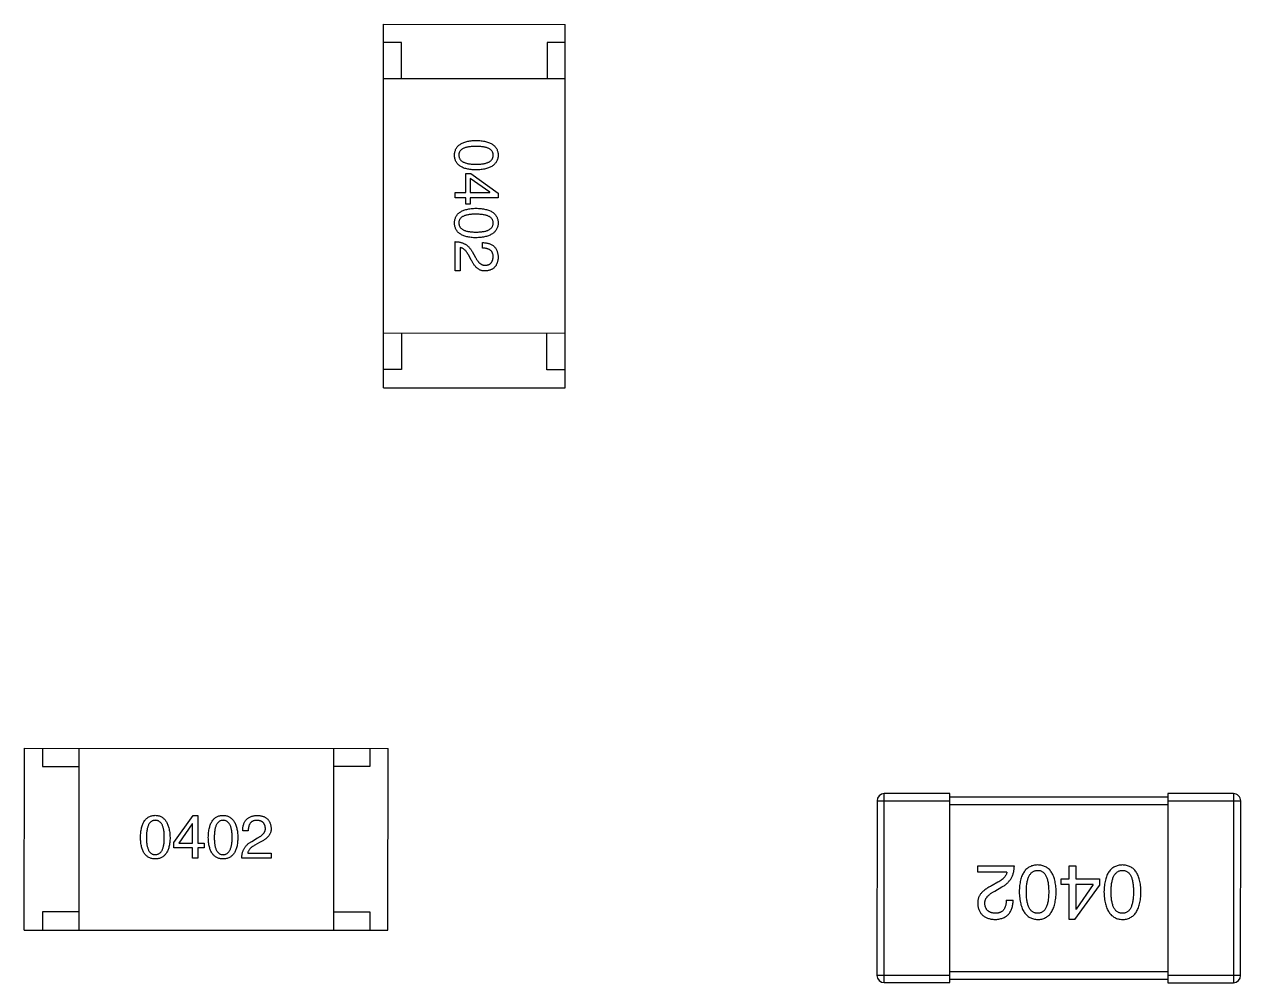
# Model space of a CAD drawing. Header units: millimetres. Extents: x 453.6 to 545.9, y 214.7 to 294.3.
# Drawn here: x 494.247 to 497.592, y 270.857 to 273.494 of the extents above; entities that cross this region are included whole.
import ezdxf

# ---------------------------------------------------------------- set-up
doc = ezdxf.new("R2010")
doc.units = ezdxf.units.MM
doc.header["$LTSCALE"] = 30.734
doc.layers.get('0').update_dxf_attribs({"linetype": 'CONTINUOUS'})

msp = doc.modelspace()

# ---------------------------------------------------------------- linework, layer by layer
at = {"linetype": 'Continuous'}
for p, q in [((495.2345, 272.4937), (495.2347, 273.4937)), ((495.2347, 273.4937), (495.7347, 273.4936)), ((495.7345, 272.4936), (495.7347, 273.4936)), ((495.2847, 273.4437), (495.2347, 273.4437)), ((495.2846, 273.3437), (495.2847, 273.4437)), ((495.6847, 273.4436), (495.6846, 273.3436)), ((495.7347, 273.4436), (495.6847, 273.4436)), ((495.7346, 273.3436), (495.2346, 273.3437)), ((495.4611, 273.0312), (495.4611, 273.083)), ((495.4611, 273.083), (495.4755, 273.083)), ((495.4755, 273.083), (495.5503, 273.0292)), ((495.4736, 273.0692), (495.4735, 273.0312)), ((495.5273, 273.0318), (495.4736, 273.0692)), ((495.4322, 273.0168), (495.4322, 273.0312)), ((495.4322, 273.0312), (495.4611, 273.0312)), ((495.4611, 273.0167), (495.4322, 273.0168)), ((495.4611, 272.999), (495.4611, 273.0167)), ((495.4735, 273.0312), (495.5273, 273.0312)), ((495.4735, 273.0167), (495.4735, 272.999)), ((495.5503, 273.0167), (495.4735, 273.0167)), ((495.5273, 273.0312), (495.5273, 273.0318)), ((495.5503, 273.0292), (495.5503, 273.0167)), ((495.4735, 272.999), (495.4611, 272.999)), ((495.4322, 272.8151), (495.4322, 272.8958)), ((495.446, 272.8794), (495.446, 272.8151)), ((495.5076, 272.8781), (495.5076, 272.8932)), ((495.4755, 272.8473), (495.4683, 272.8597)), ((495.4788, 272.8683), (495.4879, 272.8525)), ((495.446, 272.8151), (495.4322, 272.8151)), ((495.7345, 272.6436), (495.2345, 272.6437)), ((495.2845, 272.6437), (495.2845, 272.5437)), ((495.6845, 272.5436), (495.6845, 272.6436)), ((495.2845, 272.5437), (495.2345, 272.5437)), ((495.7345, 272.5436), (495.6845, 272.5436)), ((495.2345, 272.4937), (495.7345, 272.4936)), ((494.2472, 271.002), (494.2473, 271.502)), ((494.2473, 271.502), (495.2473, 271.5019)), ((494.2973, 271.502), (494.2973, 271.452)), ((494.3973, 271.502), (494.3972, 271.002)), ((495.0973, 271.5019), (495.0972, 271.0019)), ((495.1973, 271.5019), (495.1973, 271.4519)), ((495.2472, 271.0019), (495.2473, 271.5019)), ((494.2973, 271.452), (494.3973, 271.452)), ((495.1973, 271.4519), (495.0973, 271.4519)), ((496.612, 270.8574), (496.6121, 271.3774)), ((496.7921, 271.3774), (496.6121, 271.3774)), ((496.792, 270.8574), (496.7921, 271.3774)), ((497.3921, 271.3773), (497.392, 270.8573)), ((497.5721, 271.3773), (497.3921, 271.3773)), ((497.5721, 271.3773), (497.572, 270.8573)), ((496.5921, 271.3574), (496.592, 270.8774)), ((496.5921, 271.3574), (496.7921, 271.3574)), ((497.3921, 271.3673), (496.7921, 271.3674)), ((496.7921, 271.3474), (497.3921, 271.3473)), ((497.3921, 271.3573), (497.5921, 271.3573)), ((497.592, 270.8773), (497.5921, 271.3573)), ((494.6579, 271.2429), (494.7117, 271.3176)), ((494.7117, 271.3176), (494.7242, 271.3176)), ((494.7242, 271.3176), (494.7242, 271.2409)), ((494.7091, 271.2947), (494.6717, 271.2409)), ((494.7097, 271.2947), (494.7091, 271.2947)), ((494.7097, 271.2409), (494.7097, 271.2947)), ((494.8628, 271.275), (494.8477, 271.275)), ((494.6579, 271.2285), (494.6579, 271.2429)), ((494.6717, 271.2409), (494.7097, 271.2409)), ((494.7242, 271.2409), (494.7419, 271.2409)), ((494.7419, 271.2409), (494.7419, 271.2284)), ((494.8726, 271.2461), (494.8884, 271.2553)), ((494.8936, 271.2428), (494.8812, 271.2356)), ((494.7097, 271.2285), (494.6579, 271.2285)), ((494.7097, 271.1996), (494.7097, 271.2285)), ((494.7241, 271.2285), (494.7241, 271.1996)), ((494.7419, 271.2284), (494.7241, 271.2285)), ((494.8615, 271.2133), (494.9257, 271.2133)), ((494.9257, 271.2133), (494.9257, 271.1996)), ((494.7241, 271.1996), (494.7097, 271.1996)), ((494.9257, 271.1996), (494.8451, 271.1996)), ((496.8689, 271.1614), (496.8689, 271.1787)), ((496.8689, 271.1787), (496.9698, 271.1786)), ((497.1209, 271.1426), (497.1209, 271.1786)), ((497.1209, 271.1786), (497.139, 271.1786)), ((497.139, 271.1786), (497.139, 271.1425)), ((496.9493, 271.1614), (496.8689, 271.1614)), ((497.0988, 271.127), (497.0988, 271.1426)), ((497.0988, 271.1426), (497.1209, 271.1426)), ((497.139, 271.1425), (497.2037, 271.1425)), ((497.2037, 271.1425), (497.2037, 271.1245)), ((496.9247, 271.1336), (496.9091, 271.1246)), ((496.9157, 271.109), (496.9353, 271.1205)), ((497.1209, 271.127), (497.0988, 271.127)), ((497.1209, 271.0311), (497.1209, 271.127)), ((497.1365, 271.0311), (497.2037, 271.1245)), ((497.139, 271.127), (497.139, 271.0598)), ((497.1865, 271.127), (497.139, 271.127)), ((497.1865, 271.127), (497.1398, 271.0598)), ((496.9476, 271.0844), (496.9665, 271.0844)), ((494.2972, 271.052), (494.2972, 271.002)), ((494.3972, 271.052), (494.2972, 271.052)), ((495.0972, 271.0519), (495.1972, 271.0519)), ((495.1972, 271.0519), (495.1972, 271.0019)), ((497.139, 271.0598), (497.1398, 271.0598)), ((497.1365, 271.0311), (497.1209, 271.0311)), ((494.2472, 271.002), (495.2472, 271.0019)), ((496.792, 270.8774), (496.592, 270.8774)), ((497.392, 270.8873), (496.792, 270.8874)), ((497.592, 270.8773), (497.392, 270.8773)), ((496.612, 270.8574), (496.792, 270.8574)), ((496.792, 270.8674), (497.392, 270.8673)), ((497.392, 270.8573), (497.572, 270.8573))]:
    msp.add_line(p, q, dxfattribs=at)
for centre, start, end in [((496.6121, 271.3574), 89.9899, 179.9899), ((497.5721, 271.3573), 359.9899, 89.9899), ((496.612, 270.8774), 179.9899, 269.9899), ((497.572, 270.8773), 269.9899, 359.9899)]:
    msp.add_arc(centre, 0.02, start, end, dxfattribs=at)
for points, knots in [([(495.4303, 273.1336), (495.4304, 273.1352), (495.4305, 273.1383), (495.4313, 273.1428), (495.4325, 273.147), (495.4341, 273.1509), (495.4363, 273.1546), (495.4388, 273.1579), (495.4419, 273.1609), (495.4454, 273.1635), (495.4493, 273.166), (495.4537, 273.168), (495.4586, 273.1698), (495.4638, 273.1713), (495.4696, 273.1725), (495.4757, 273.1734), (495.4824, 273.174), (495.487, 273.1742), (495.4893, 273.1743)], [0, 0, 0, 0, 0.059135, 0.115606, 0.169241, 0.221578, 0.273261, 0.324749, 0.377329, 0.431642, 0.488541, 0.548597, 0.612232, 0.680174, 0.752504, 0.829777, 0.912307, 1, 1, 1, 1]), ([(495.4893, 273.1579), (495.4874, 273.1579), (495.4837, 273.1578), (495.4784, 273.1575), (495.4734, 273.1571), (495.4687, 273.1564), (495.4645, 273.1555), (495.4606, 273.1546), (495.4571, 273.1533), (495.4539, 273.1519), (495.4511, 273.1503), (495.4487, 273.1485), (495.4467, 273.1465), (495.445, 273.1443), (495.4437, 273.1419), (495.4427, 273.1393), (495.4422, 273.1365), (495.4421, 273.1346), (495.4421, 273.1336)], [0, 0, 0, 0, 0.096457, 0.187288, 0.27178, 0.350132, 0.423455, 0.491343, 0.554037, 0.612253, 0.666313, 0.717038, 0.764921, 0.811214, 0.856775, 0.902988, 0.950234, 1, 1, 1, 1]), ([(495.4893, 273.1743), (495.4917, 273.1742), (495.4965, 273.174), (495.5033, 273.1734), (495.5097, 273.1725), (495.5156, 273.1713), (495.5211, 273.1698), (495.5261, 273.168), (495.5306, 273.1659), (495.5347, 273.1635), (495.5383, 273.1609), (495.5414, 273.1578), (495.5441, 273.1545), (495.5463, 273.1509), (495.548, 273.147), (495.5493, 273.1428), (495.5501, 273.1383), (495.5502, 273.1352), (495.5503, 273.1336)], [0, 0, 0, 0, 0.088823, 0.172287, 0.250296, 0.323438, 0.392244, 0.456221, 0.516635, 0.573871, 0.628, 0.680335, 0.731489, 0.782557, 0.834044, 0.886738, 0.942089, 1, 1, 1, 1]), ([(495.5365, 273.1336), (495.5365, 273.1346), (495.5364, 273.1365), (495.5359, 273.1393), (495.5349, 273.1419), (495.5336, 273.1443), (495.5319, 273.1465), (495.5299, 273.1485), (495.5275, 273.1503), (495.5247, 273.1519), (495.5215, 273.1533), (495.518, 273.1546), (495.5141, 273.1555), (495.5099, 273.1564), (495.5052, 273.1571), (495.5003, 273.1575), (495.4949, 273.1578), (495.4912, 273.1579), (495.4893, 273.1579)], [0, 0, 0, 0, 0.049764, 0.097007, 0.143217, 0.188577, 0.235116, 0.282997, 0.333719, 0.387776, 0.445989, 0.508679, 0.576563, 0.649481, 0.728235, 0.812722, 0.903548, 1, 1, 1, 1]), ([(495.4893, 273.093), (495.4869, 273.093), (495.4824, 273.0932), (495.4757, 273.0938), (495.4695, 273.0947), (495.4638, 273.0959), (495.4585, 273.0974), (495.4537, 273.0992), (495.4493, 273.1013), (495.4454, 273.1037), (495.4419, 273.1064), (495.4388, 273.1094), (495.4363, 273.1127), (495.4341, 273.1163), (495.4325, 273.1202), (495.4312, 273.1244), (495.4305, 273.1289), (495.4304, 273.132), (495.4303, 273.1336)], [0, 0, 0, 0, 0.08769, 0.170218, 0.24749, 0.319818, 0.387758, 0.451391, 0.511445, 0.568185, 0.622681, 0.67526, 0.726746, 0.778428, 0.830764, 0.884397, 0.940866, 1, 1, 1, 1]), ([(495.4421, 273.1336), (495.4422, 273.1326), (495.4423, 273.1306), (495.4429, 273.1278), (495.4439, 273.1251), (495.4452, 273.1227), (495.4469, 273.1204), (495.449, 273.1184), (495.4515, 273.1165), (495.4543, 273.1148), (495.4574, 273.1134), (495.4609, 273.1121), (495.4648, 273.1111), (495.469, 273.1102), (495.4736, 273.1095), (495.4785, 273.109), (495.4838, 273.1087), (495.4874, 273.1087), (495.4893, 273.1087)], [0, 0, 0, 0, 0.050879, 0.099377, 0.146973, 0.193618, 0.240619, 0.289461, 0.34047, 0.395283, 0.453059, 0.515633, 0.582666, 0.655287, 0.732971, 0.815933, 0.905166, 1, 1, 1, 1]), ([(495.4893, 273.1087), (495.4912, 273.1087), (495.4949, 273.1087), (495.5003, 273.109), (495.5052, 273.1095), (495.5099, 273.1102), (495.5141, 273.1111), (495.518, 273.1121), (495.5215, 273.1134), (495.5247, 273.1148), (495.5274, 273.1165), (495.5299, 273.1183), (495.5319, 273.1204), (495.5336, 273.1226), (495.5349, 273.1251), (495.5359, 273.1278), (495.5364, 273.1306), (495.5365, 273.1326), (495.5365, 273.1336)], [0, 0, 0, 0, 0.095719, 0.185854, 0.269738, 0.347952, 0.420315, 0.487894, 0.550245, 0.608186, 0.662454, 0.713283, 0.761375, 0.808209, 0.854301, 0.901312, 0.949396, 1, 1, 1, 1]), ([(495.5503, 273.1336), (495.5502, 273.132), (495.55, 273.129), (495.5491, 273.1245), (495.5478, 273.1204), (495.5461, 273.1165), (495.5438, 273.1129), (495.5411, 273.1097), (495.538, 273.1067), (495.5344, 273.104), (495.5303, 273.1016), (495.5258, 273.0995), (495.5208, 273.0977), (495.5154, 273.0961), (495.5095, 273.0949), (495.5032, 273.0939), (495.4964, 273.0933), (495.4917, 273.0931), (495.4893, 273.093)], [0, 0, 0, 0, 0.057415, 0.112361, 0.16496, 0.216437, 0.267441, 0.318839, 0.371478, 0.426325, 0.483626, 0.544235, 0.608673, 0.677374, 0.750405, 0.828394, 0.911525, 1, 1, 1, 1]), ([(495.4303, 272.9471), (495.4303, 272.9487), (495.4305, 272.9518), (495.4312, 272.9563), (495.4324, 272.9605), (495.4341, 272.9644), (495.4362, 272.968), (495.4388, 272.9713), (495.4418, 272.9744), (495.4454, 272.977), (495.4493, 272.9794), (495.4537, 272.9815), (495.4585, 272.9833), (495.4638, 272.9848), (495.4695, 272.986), (495.4757, 272.9869), (495.4823, 272.9875), (495.4869, 272.9877), (495.4893, 272.9877)], [0, 0, 0, 0, 0.059135, 0.115606, 0.169241, 0.221578, 0.273261, 0.324749, 0.377329, 0.431642, 0.488541, 0.548597, 0.612232, 0.680174, 0.752504, 0.829777, 0.912307, 1, 1, 1, 1]), ([(495.4893, 272.9877), (495.4917, 272.9877), (495.4964, 272.9875), (495.5033, 272.9869), (495.5097, 272.986), (495.5156, 272.9848), (495.5211, 272.9833), (495.5261, 272.9815), (495.5306, 272.9794), (495.5347, 272.977), (495.5383, 272.9743), (495.5414, 272.9713), (495.5441, 272.968), (495.5463, 272.9644), (495.548, 272.9605), (495.5493, 272.9563), (495.55, 272.9518), (495.5502, 272.9487), (495.5503, 272.9471)], [0, 0, 0, 0, 0.088823, 0.172287, 0.250296, 0.323438, 0.392244, 0.456221, 0.516635, 0.573871, 0.628, 0.680335, 0.731489, 0.782557, 0.834044, 0.886738, 0.942089, 1, 1, 1, 1]), ([(495.4893, 272.9064), (495.4869, 272.9065), (495.4823, 272.9067), (495.4757, 272.9073), (495.4695, 272.9082), (495.4638, 272.9094), (495.4585, 272.9109), (495.4537, 272.9127), (495.4493, 272.9148), (495.4453, 272.9171), (495.4418, 272.9198), (495.4388, 272.9228), (495.4362, 272.9262), (495.4341, 272.9298), (495.4324, 272.9337), (495.4312, 272.9379), (495.4305, 272.9424), (495.4303, 272.9455), (495.4303, 272.9471)], [0, 0, 0, 0, 0.08769, 0.170218, 0.24749, 0.319818, 0.387758, 0.451391, 0.511445, 0.568185, 0.622681, 0.67526, 0.726746, 0.778428, 0.830764, 0.884397, 0.940866, 1, 1, 1, 1]), ([(495.4893, 272.9714), (495.4874, 272.9713), (495.4837, 272.9713), (495.4783, 272.971), (495.4733, 272.9706), (495.4687, 272.9699), (495.4645, 272.969), (495.4606, 272.968), (495.4571, 272.9668), (495.4539, 272.9654), (495.4511, 272.9638), (495.4487, 272.962), (495.4466, 272.96), (495.445, 272.9578), (495.4436, 272.9554), (495.4427, 272.9528), (495.4422, 272.95), (495.4421, 272.9481), (495.4421, 272.9471)], [0, 0, 0, 0, 0.096457, 0.187288, 0.27178, 0.350132, 0.423455, 0.491343, 0.554037, 0.612253, 0.666313, 0.717038, 0.764921, 0.811214, 0.856775, 0.902988, 0.950234, 1, 1, 1, 1]), ([(495.4421, 272.9471), (495.4421, 272.9461), (495.4422, 272.9441), (495.4429, 272.9413), (495.4439, 272.9386), (495.4452, 272.9362), (495.4469, 272.9339), (495.449, 272.9318), (495.4514, 272.93), (495.4542, 272.9283), (495.4574, 272.9268), (495.4609, 272.9256), (495.4647, 272.9245), (495.469, 272.9237), (495.4735, 272.923), (495.4785, 272.9225), (495.4837, 272.9222), (495.4874, 272.9222), (495.4893, 272.9222)], [0, 0, 0, 0, 0.050879, 0.099377, 0.146973, 0.193618, 0.240619, 0.289461, 0.34047, 0.395283, 0.453059, 0.515633, 0.582666, 0.655287, 0.732971, 0.815933, 0.905166, 1, 1, 1, 1]), ([(495.5365, 272.9471), (495.5364, 272.9481), (495.5364, 272.95), (495.5358, 272.9528), (495.5349, 272.9554), (495.5336, 272.9578), (495.5319, 272.9599), (495.5299, 272.962), (495.5274, 272.9638), (495.5246, 272.9654), (495.5215, 272.9668), (495.518, 272.968), (495.5141, 272.969), (495.5098, 272.9699), (495.5052, 272.9705), (495.5002, 272.971), (495.4949, 272.9713), (495.4912, 272.9713), (495.4893, 272.9714)], [0, 0, 0, 0, 0.049764, 0.097007, 0.143217, 0.188577, 0.235116, 0.282997, 0.333719, 0.387776, 0.445989, 0.508679, 0.576563, 0.649481, 0.728235, 0.812722, 0.903548, 1, 1, 1, 1]), ([(495.4893, 272.9222), (495.4912, 272.9222), (495.4949, 272.9222), (495.5002, 272.9225), (495.5052, 272.923), (495.5098, 272.9237), (495.5141, 272.9245), (495.518, 272.9256), (495.5215, 272.9268), (495.5246, 272.9283), (495.5274, 272.93), (495.5299, 272.9318), (495.5319, 272.9339), (495.5336, 272.9361), (495.5349, 272.9386), (495.5358, 272.9413), (495.5364, 272.9441), (495.5364, 272.9461), (495.5365, 272.9471)], [0, 0, 0, 0, 0.095719, 0.185854, 0.269738, 0.347952, 0.420315, 0.487894, 0.550245, 0.608186, 0.662454, 0.713283, 0.761375, 0.808209, 0.854301, 0.901312, 0.949396, 1, 1, 1, 1]), ([(495.5503, 272.9471), (495.5502, 272.9455), (495.55, 272.9424), (495.5491, 272.938), (495.5478, 272.9339), (495.546, 272.93), (495.5438, 272.9264), (495.5411, 272.9231), (495.5379, 272.9202), (495.5343, 272.9175), (495.5303, 272.9151), (495.5257, 272.9129), (495.5208, 272.9111), (495.5153, 272.9096), (495.5095, 272.9084), (495.5031, 272.9074), (495.4964, 272.9067), (495.4917, 272.9065), (495.4893, 272.9064)], [0, 0, 0, 0, 0.057415, 0.112361, 0.16496, 0.216437, 0.267441, 0.318839, 0.371478, 0.426325, 0.483626, 0.544235, 0.608673, 0.677374, 0.750405, 0.828394, 0.911525, 1, 1, 1, 1]), ([(495.4322, 272.8958), (495.4335, 272.8958), (495.4361, 272.8957), (495.4399, 272.8953), (495.4436, 272.8947), (495.4471, 272.8939), (495.4506, 272.8929), (495.4538, 272.8917), (495.4569, 272.8903), (495.4599, 272.8886), (495.4628, 272.8868), (495.4655, 272.8847), (495.4681, 272.8825), (495.4705, 272.8801), (495.4728, 272.8774), (495.4749, 272.8746), (495.4769, 272.8715), (495.4782, 272.8693), (495.4788, 272.8683)], [0, 0, 0, 0, 0.069512, 0.136307, 0.201431, 0.265186, 0.327322, 0.388242, 0.448098, 0.507757, 0.566952, 0.626243, 0.686026, 0.745963, 0.807549, 0.869906, 0.934172, 1, 1, 1, 1]), ([(495.4683, 272.8597), (495.4675, 272.8611), (495.4659, 272.8638), (495.4633, 272.8676), (495.4606, 272.8708), (495.4579, 272.8735), (495.4551, 272.8757), (495.4521, 272.8775), (495.4491, 272.8788), (495.447, 272.8792), (495.446, 272.8794)], [0, 0, 0, 0, 0.158292, 0.304606, 0.440272, 0.565336, 0.681745, 0.791834, 0.896966, 1, 1, 1, 1]), ([(495.5076, 272.8932), (495.5093, 272.8931), (495.5125, 272.893), (495.5172, 272.8925), (495.5217, 272.8916), (495.5257, 272.8905), (495.5295, 272.889), (495.533, 272.8872), (495.5361, 272.8851), (495.539, 272.8827), (495.5415, 272.88), (495.5437, 272.877), (495.5456, 272.8736), (495.5472, 272.87), (495.5484, 272.8661), (495.5494, 272.8618), (495.55, 272.8573), (495.5502, 272.8541), (495.5502, 272.8525)], [0, 0, 0, 0, 0.074935, 0.145873, 0.212498, 0.27598, 0.33603, 0.394042, 0.450372, 0.505546, 0.560812, 0.616481, 0.673265, 0.732328, 0.7938, 0.858943, 0.92718, 1, 1, 1, 1]), ([(495.5365, 272.8545), (495.5364, 272.8554), (495.5364, 272.8572), (495.5361, 272.8598), (495.5355, 272.8623), (495.5347, 272.8646), (495.5337, 272.8667), (495.5325, 272.8686), (495.531, 272.8703), (495.5293, 272.8719), (495.5273, 272.8733), (495.5252, 272.8745), (495.5228, 272.8755), (495.5202, 272.8764), (495.5174, 272.8771), (495.5143, 272.8776), (495.511, 272.878), (495.5088, 272.878), (495.5076, 272.8781)], [0, 0, 0, 0, 0.065945, 0.127767, 0.186553, 0.242898, 0.297728, 0.351599, 0.404854, 0.459191, 0.515338, 0.573322, 0.634405, 0.698538, 0.767039, 0.84022, 0.917406, 1, 1, 1, 1]), ([(495.5148, 272.8151), (495.5138, 272.8151), (495.5118, 272.8151), (495.5089, 272.8153), (495.506, 272.8158), (495.5032, 272.8166), (495.5005, 272.8177), (495.4979, 272.819), (495.4953, 272.8206), (495.4928, 272.8225), (495.4904, 272.8247), (495.488, 272.8271), (495.4857, 272.8298), (495.4835, 272.8328), (495.4814, 272.836), (495.4793, 272.8395), (495.4773, 272.8433), (495.4761, 272.8459), (495.4755, 272.8473)], [0, 0, 0, 0, 0.055083, 0.109453, 0.162685, 0.21614, 0.26961, 0.324284, 0.380202, 0.437433, 0.497084, 0.559152, 0.624288, 0.692446, 0.763862, 0.838743, 0.917269, 1, 1, 1, 1]), ([(495.4879, 272.8525), (495.4884, 272.8516), (495.4894, 272.8498), (495.4909, 272.8472), (495.4925, 272.8448), (495.494, 272.8426), (495.4957, 272.8406), (495.4973, 272.8387), (495.499, 272.8371), (495.5007, 272.8356), (495.5024, 272.8344), (495.5042, 272.8333), (495.506, 272.8324), (495.5078, 272.8317), (495.5097, 272.8312), (495.5116, 272.8309), (495.5135, 272.8308), (495.5148, 272.8308), (495.5155, 272.8309)], [0, 0, 0, 0, 0.084365, 0.165386, 0.24176, 0.314729, 0.38433, 0.449952, 0.513164, 0.5734, 0.630824, 0.68644, 0.740136, 0.792605, 0.844515, 0.896112, 0.947763, 1, 1, 1, 1]), ([(495.5502, 272.8525), (495.5501, 272.8511), (495.5499, 272.8483), (495.5493, 272.8442), (495.5484, 272.8405), (495.5474, 272.8369), (495.546, 272.8337), (495.5444, 272.8306), (495.5425, 272.8279), (495.5404, 272.8254), (495.5381, 272.8232), (495.5355, 272.8212), (495.5327, 272.8196), (495.5296, 272.8181), (495.5262, 272.817), (495.5226, 272.8161), (495.5188, 272.8155), (495.5162, 272.8152), (495.5148, 272.8151)], [0, 0, 0, 0, 0.074847, 0.14558, 0.212628, 0.276599, 0.337792, 0.396608, 0.453638, 0.509854, 0.565589, 0.621545, 0.678777, 0.737222, 0.798388, 0.862259, 0.929312, 1, 1, 1, 1]), ([(495.5155, 272.8309), (495.5163, 272.8309), (495.5179, 272.8311), (495.5202, 272.8315), (495.5224, 272.8321), (495.5244, 272.8328), (495.5263, 272.8337), (495.528, 272.8348), (495.5295, 272.836), (495.5309, 272.8374), (495.5321, 272.839), (495.5333, 272.8407), (495.5342, 272.8426), (495.535, 272.8447), (495.5355, 272.8469), (495.5361, 272.8493), (495.5363, 272.8518), (495.5364, 272.8536), (495.5365, 272.8545)], [0, 0, 0, 0, 0.069456, 0.136175, 0.198596, 0.258993, 0.316838, 0.37342, 0.428889, 0.48454, 0.540119, 0.597644, 0.65702, 0.718534, 0.783117, 0.851564, 0.923888, 1, 1, 1, 1]), ([(494.5666, 271.2567), (494.5667, 271.2591), (494.5669, 271.2638), (494.5675, 271.2707), (494.5684, 271.2771), (494.5696, 271.283), (494.5711, 271.2885), (494.5729, 271.2935), (494.5749, 271.298), (494.5774, 271.3021), (494.58, 271.3057), (494.583, 271.3088), (494.5864, 271.3115), (494.59, 271.3137), (494.5939, 271.3154), (494.5981, 271.3167), (494.6026, 271.3174), (494.6057, 271.3176), (494.6073, 271.3177)], [0, 0, 0, 0, 0.088823, 0.172287, 0.250296, 0.323438, 0.392244, 0.456221, 0.516635, 0.573871, 0.628, 0.680335, 0.731489, 0.782557, 0.834044, 0.886738, 0.942089, 1, 1, 1, 1]), ([(494.6073, 271.3177), (494.6089, 271.3176), (494.6119, 271.3174), (494.6164, 271.3165), (494.6205, 271.3152), (494.6244, 271.3134), (494.628, 271.3112), (494.6312, 271.3085), (494.6342, 271.3053), (494.6369, 271.3017), (494.6393, 271.2977), (494.6414, 271.2931), (494.6432, 271.2882), (494.6448, 271.2827), (494.646, 271.2769), (494.647, 271.2705), (494.6476, 271.2638), (494.6478, 271.2591), (494.6479, 271.2567)], [0, 0, 0, 0, 0.057415, 0.112361, 0.16496, 0.216437, 0.267441, 0.318839, 0.371478, 0.426325, 0.483626, 0.544235, 0.608673, 0.677374, 0.750405, 0.828394, 0.911525, 1, 1, 1, 1]), ([(494.7532, 271.2566), (494.7532, 271.2591), (494.7534, 271.2638), (494.754, 271.2707), (494.7549, 271.277), (494.7561, 271.283), (494.7576, 271.2884), (494.7594, 271.2934), (494.7615, 271.298), (494.7639, 271.302), (494.7666, 271.3057), (494.7696, 271.3088), (494.7729, 271.3115), (494.7765, 271.3137), (494.7804, 271.3154), (494.7846, 271.3166), (494.7891, 271.3174), (494.7922, 271.3175), (494.7938, 271.3176)], [0, 0, 0, 0, 0.088823, 0.172287, 0.250296, 0.323438, 0.392244, 0.456221, 0.516635, 0.573871, 0.628, 0.680335, 0.731489, 0.782557, 0.834044, 0.886738, 0.942089, 1, 1, 1, 1]), ([(494.7938, 271.3176), (494.7954, 271.3175), (494.7984, 271.3173), (494.8029, 271.3165), (494.807, 271.3152), (494.8109, 271.3134), (494.8145, 271.3112), (494.8178, 271.3085), (494.8207, 271.3053), (494.8234, 271.3017), (494.8258, 271.2976), (494.8279, 271.2931), (494.8298, 271.2881), (494.8313, 271.2827), (494.8325, 271.2768), (494.8335, 271.2705), (494.8342, 271.2637), (494.8344, 271.259), (494.8345, 271.2566)], [0, 0, 0, 0, 0.057415, 0.112361, 0.16496, 0.216437, 0.267441, 0.318839, 0.371478, 0.426325, 0.483626, 0.544235, 0.608673, 0.677374, 0.750405, 0.828394, 0.911525, 1, 1, 1, 1]), ([(494.8477, 271.275), (494.8478, 271.2767), (494.8479, 271.2799), (494.8484, 271.2846), (494.8493, 271.289), (494.8504, 271.2931), (494.8519, 271.2969), (494.8537, 271.3003), (494.8558, 271.3035), (494.8582, 271.3063), (494.8609, 271.3089), (494.8639, 271.3111), (494.8673, 271.313), (494.8709, 271.3145), (494.8748, 271.3158), (494.8791, 271.3167), (494.8836, 271.3174), (494.8868, 271.3175), (494.8884, 271.3176)], [0, 0, 0, 0, 0.074935, 0.145873, 0.212498, 0.27598, 0.33603, 0.394042, 0.450372, 0.505546, 0.560812, 0.616481, 0.673265, 0.732328, 0.7938, 0.858943, 0.92718, 1, 1, 1, 1]), ([(494.8884, 271.3176), (494.8898, 271.3175), (494.8926, 271.3173), (494.8967, 271.3167), (494.9004, 271.3158), (494.904, 271.3147), (494.9072, 271.3134), (494.9102, 271.3118), (494.913, 271.3099), (494.9155, 271.3078), (494.9177, 271.3055), (494.9197, 271.3029), (494.9213, 271.3), (494.9227, 271.2969), (494.9239, 271.2936), (494.9248, 271.29), (494.9254, 271.2862), (494.9257, 271.2835), (494.9258, 271.2822)], [0, 0, 0, 0, 0.074847, 0.14558, 0.212628, 0.276599, 0.337792, 0.396608, 0.453638, 0.509854, 0.565589, 0.621545, 0.678777, 0.737222, 0.798388, 0.862259, 0.929312, 1, 1, 1, 1]), ([(494.6073, 271.3039), (494.6063, 271.3038), (494.6044, 271.3038), (494.6016, 271.3032), (494.599, 271.3023), (494.5966, 271.301), (494.5944, 271.2993), (494.5924, 271.2973), (494.5906, 271.2948), (494.589, 271.292), (494.5876, 271.2889), (494.5863, 271.2854), (494.5854, 271.2815), (494.5845, 271.2772), (494.5838, 271.2726), (494.5834, 271.2676), (494.5831, 271.2623), (494.583, 271.2586), (494.583, 271.2567)], [0, 0, 0, 0, 0.049764, 0.097007, 0.143217, 0.188577, 0.235116, 0.282997, 0.333719, 0.387776, 0.445989, 0.508679, 0.576563, 0.649481, 0.728235, 0.812722, 0.903548, 1, 1, 1, 1]), ([(494.6322, 271.2567), (494.6322, 271.2586), (494.6322, 271.2623), (494.6319, 271.2676), (494.6314, 271.2726), (494.6307, 271.2772), (494.6298, 271.2815), (494.6288, 271.2854), (494.6275, 271.2889), (494.6261, 271.292), (494.6244, 271.2948), (494.6226, 271.2973), (494.6205, 271.2993), (494.6183, 271.301), (494.6158, 271.3023), (494.6131, 271.3032), (494.6103, 271.3038), (494.6083, 271.3038), (494.6073, 271.3039)], [0, 0, 0, 0, 0.095719, 0.185854, 0.269738, 0.347952, 0.420315, 0.487894, 0.550245, 0.608186, 0.662454, 0.713283, 0.761375, 0.808209, 0.854301, 0.901312, 0.949396, 1, 1, 1, 1]), ([(494.7938, 271.3039), (494.7928, 271.3038), (494.7909, 271.3037), (494.7881, 271.3032), (494.7855, 271.3023), (494.7831, 271.301), (494.781, 271.2993), (494.7789, 271.2972), (494.7771, 271.2948), (494.7755, 271.292), (494.7741, 271.2889), (494.7729, 271.2853), (494.7719, 271.2814), (494.771, 271.2772), (494.7703, 271.2726), (494.7699, 271.2676), (494.7696, 271.2622), (494.7696, 271.2585), (494.7695, 271.2566)], [0, 0, 0, 0, 0.049764, 0.097007, 0.143217, 0.188577, 0.235116, 0.282997, 0.333719, 0.387776, 0.445989, 0.508679, 0.576563, 0.649481, 0.728235, 0.812722, 0.903548, 1, 1, 1, 1]), ([(494.8187, 271.2566), (494.8187, 271.2585), (494.8187, 271.2622), (494.8184, 271.2676), (494.8179, 271.2726), (494.8172, 271.2772), (494.8164, 271.2814), (494.8153, 271.2853), (494.8141, 271.2888), (494.8126, 271.292), (494.8109, 271.2948), (494.8091, 271.2972), (494.807, 271.2993), (494.8048, 271.301), (494.8023, 271.3023), (494.7996, 271.3032), (494.7968, 271.3037), (494.7948, 271.3038), (494.7938, 271.3039)], [0, 0, 0, 0, 0.095719, 0.185854, 0.269738, 0.347952, 0.420315, 0.487894, 0.550245, 0.608186, 0.662454, 0.713283, 0.761375, 0.808209, 0.854301, 0.901312, 0.949396, 1, 1, 1, 1]), ([(494.8864, 271.3038), (494.8855, 271.3038), (494.8837, 271.3038), (494.8811, 271.3034), (494.8786, 271.3029), (494.8763, 271.3021), (494.8742, 271.3011), (494.8723, 271.2998), (494.8706, 271.2984), (494.869, 271.2966), (494.8676, 271.2947), (494.8664, 271.2926), (494.8654, 271.2902), (494.8645, 271.2876), (494.8638, 271.2847), (494.8633, 271.2817), (494.8629, 271.2784), (494.8629, 271.2762), (494.8628, 271.275)], [0, 0, 0, 0, 0.065945, 0.127767, 0.186553, 0.242898, 0.297728, 0.351599, 0.404854, 0.459191, 0.515338, 0.573322, 0.634405, 0.698538, 0.767039, 0.84022, 0.917406, 1, 1, 1, 1]), ([(494.91, 271.2828), (494.91, 271.2837), (494.9098, 271.2853), (494.9094, 271.2876), (494.9088, 271.2898), (494.9081, 271.2918), (494.9072, 271.2936), (494.9061, 271.2953), (494.9049, 271.2969), (494.9035, 271.2983), (494.9019, 271.2995), (494.9002, 271.3006), (494.8983, 271.3015), (494.8962, 271.3023), (494.894, 271.3029), (494.8916, 271.3034), (494.8891, 271.3037), (494.8873, 271.3038), (494.8864, 271.3038)], [0, 0, 0, 0, 0.069456, 0.136175, 0.198596, 0.258993, 0.316838, 0.37342, 0.428889, 0.48454, 0.540119, 0.597644, 0.65702, 0.718534, 0.783117, 0.851564, 0.923888, 1, 1, 1, 1]), ([(494.8884, 271.2553), (494.8893, 271.2558), (494.8911, 271.2567), (494.8937, 271.2583), (494.8961, 271.2598), (494.8983, 271.2614), (494.9003, 271.263), (494.9022, 271.2647), (494.9038, 271.2663), (494.9053, 271.2681), (494.9065, 271.2698), (494.9076, 271.2716), (494.9085, 271.2734), (494.9092, 271.2752), (494.9097, 271.2771), (494.91, 271.279), (494.9101, 271.2809), (494.9101, 271.2822), (494.91, 271.2828)], [0, 0, 0, 0, 0.084365, 0.165386, 0.24176, 0.314729, 0.38433, 0.449952, 0.513164, 0.5734, 0.630824, 0.68644, 0.740136, 0.792605, 0.844515, 0.896112, 0.947763, 1, 1, 1, 1]), ([(494.9258, 271.2822), (494.9258, 271.2812), (494.9258, 271.2792), (494.9256, 271.2763), (494.9251, 271.2734), (494.9243, 271.2706), (494.9232, 271.2679), (494.9219, 271.2652), (494.9203, 271.2627), (494.9184, 271.2602), (494.9162, 271.2577), (494.9138, 271.2554), (494.9111, 271.2531), (494.9081, 271.2509), (494.9049, 271.2488), (494.9014, 271.2467), (494.8976, 271.2447), (494.895, 271.2435), (494.8936, 271.2428)], [0, 0, 0, 0, 0.055083, 0.109453, 0.162685, 0.21614, 0.26961, 0.324284, 0.380202, 0.437433, 0.497084, 0.559152, 0.624288, 0.692446, 0.763862, 0.838743, 0.917269, 1, 1, 1, 1]), ([(494.6073, 271.1977), (494.6057, 271.1977), (494.6026, 271.1979), (494.5981, 271.1986), (494.5939, 271.1999), (494.59, 271.2015), (494.5863, 271.2036), (494.583, 271.2062), (494.58, 271.2092), (494.5774, 271.2128), (494.5749, 271.2167), (494.5729, 271.2211), (494.5711, 271.2259), (494.5696, 271.2312), (494.5684, 271.2369), (494.5675, 271.2431), (494.5669, 271.2497), (494.5667, 271.2543), (494.5666, 271.2567)], [0, 0, 0, 0, 0.059135, 0.115606, 0.169241, 0.221578, 0.273261, 0.324749, 0.377329, 0.431642, 0.488541, 0.548597, 0.612232, 0.680174, 0.752504, 0.829777, 0.912307, 1, 1, 1, 1]), ([(494.583, 271.2567), (494.583, 271.2548), (494.5831, 271.2511), (494.5834, 271.2457), (494.5838, 271.2407), (494.5845, 271.2361), (494.5853, 271.2319), (494.5863, 271.228), (494.5876, 271.2245), (494.589, 271.2213), (494.5906, 271.2185), (494.5924, 271.2161), (494.5944, 271.214), (494.5966, 271.2124), (494.599, 271.211), (494.6016, 271.2101), (494.6044, 271.2096), (494.6063, 271.2095), (494.6073, 271.2095)], [0, 0, 0, 0, 0.096457, 0.187288, 0.27178, 0.350132, 0.423455, 0.491343, 0.554037, 0.612253, 0.666313, 0.717038, 0.764921, 0.811214, 0.856775, 0.902988, 0.950234, 1, 1, 1, 1]), ([(494.6073, 271.2095), (494.6083, 271.2095), (494.6103, 271.2096), (494.6131, 271.2103), (494.6158, 271.2113), (494.6182, 271.2126), (494.6205, 271.2143), (494.6225, 271.2164), (494.6244, 271.2188), (494.6261, 271.2216), (494.6275, 271.2248), (494.6288, 271.2283), (494.6298, 271.2321), (494.6307, 271.2364), (494.6314, 271.2409), (494.6319, 271.2459), (494.6322, 271.2511), (494.6322, 271.2548), (494.6322, 271.2567)], [0, 0, 0, 0, 0.050879, 0.099377, 0.146973, 0.193618, 0.240619, 0.289461, 0.34047, 0.395283, 0.453059, 0.515633, 0.582666, 0.655287, 0.732971, 0.815933, 0.905166, 1, 1, 1, 1]), ([(494.6479, 271.2567), (494.6479, 271.2543), (494.6477, 271.2497), (494.6471, 271.2431), (494.6462, 271.2369), (494.645, 271.2312), (494.6435, 271.2259), (494.6417, 271.2211), (494.6396, 271.2167), (494.6372, 271.2127), (494.6345, 271.2092), (494.6315, 271.2062), (494.6282, 271.2036), (494.6246, 271.2015), (494.6207, 271.1998), (494.6165, 271.1986), (494.612, 271.1979), (494.6089, 271.1977), (494.6073, 271.1977)], [0, 0, 0, 0, 0.08769, 0.170218, 0.24749, 0.319818, 0.387758, 0.451391, 0.511445, 0.568185, 0.622681, 0.67526, 0.726746, 0.778428, 0.830764, 0.884397, 0.940866, 1, 1, 1, 1]), ([(494.7938, 271.1976), (494.7922, 271.1977), (494.7891, 271.1978), (494.7846, 271.1986), (494.7804, 271.1998), (494.7765, 271.2015), (494.7729, 271.2036), (494.7696, 271.2062), (494.7665, 271.2092), (494.7639, 271.2127), (494.7615, 271.2167), (494.7594, 271.2211), (494.7576, 271.2259), (494.7561, 271.2312), (494.7549, 271.2369), (494.754, 271.2431), (494.7534, 271.2497), (494.7532, 271.2543), (494.7532, 271.2566)], [0, 0, 0, 0, 0.059135, 0.115606, 0.169241, 0.221578, 0.273261, 0.324749, 0.377329, 0.431642, 0.488541, 0.548597, 0.612232, 0.680174, 0.752504, 0.829777, 0.912307, 1, 1, 1, 1]), ([(494.7695, 271.2566), (494.7696, 271.2547), (494.7696, 271.251), (494.7699, 271.2457), (494.7703, 271.2407), (494.771, 271.2361), (494.7719, 271.2318), (494.7729, 271.2279), (494.7741, 271.2244), (494.7755, 271.2213), (494.7771, 271.2185), (494.7789, 271.2161), (494.7809, 271.214), (494.7831, 271.2123), (494.7855, 271.211), (494.7881, 271.2101), (494.7909, 271.2095), (494.7928, 271.2095), (494.7938, 271.2094)], [0, 0, 0, 0, 0.096457, 0.187288, 0.27178, 0.350132, 0.423455, 0.491343, 0.554037, 0.612253, 0.666313, 0.717038, 0.764921, 0.811214, 0.856775, 0.902988, 0.950234, 1, 1, 1, 1]), ([(494.7938, 271.2094), (494.7948, 271.2095), (494.7968, 271.2096), (494.7996, 271.2102), (494.8023, 271.2112), (494.8047, 271.2126), (494.807, 271.2143), (494.8091, 271.2164), (494.8109, 271.2188), (494.8126, 271.2216), (494.814, 271.2247), (494.8153, 271.2282), (494.8164, 271.2321), (494.8172, 271.2363), (494.8179, 271.2409), (494.8184, 271.2458), (494.8187, 271.2511), (494.8187, 271.2548), (494.8187, 271.2566)], [0, 0, 0, 0, 0.050879, 0.099377, 0.146973, 0.193618, 0.240619, 0.289461, 0.34047, 0.395283, 0.453059, 0.515633, 0.582666, 0.655287, 0.732971, 0.815933, 0.905166, 1, 1, 1, 1]), ([(494.8345, 271.2566), (494.8344, 271.2543), (494.8342, 271.2497), (494.8336, 271.2431), (494.8327, 271.2369), (494.8315, 271.2312), (494.83, 271.2259), (494.8282, 271.221), (494.8261, 271.2166), (494.8238, 271.2127), (494.8211, 271.2092), (494.818, 271.2062), (494.8147, 271.2036), (494.8111, 271.2015), (494.8072, 271.1998), (494.803, 271.1986), (494.7985, 271.1978), (494.7954, 271.1977), (494.7938, 271.1976)], [0, 0, 0, 0, 0.08769, 0.170218, 0.24749, 0.319818, 0.387758, 0.451391, 0.511445, 0.568185, 0.622681, 0.67526, 0.726746, 0.778428, 0.830764, 0.884397, 0.940866, 1, 1, 1, 1]), ([(494.8451, 271.1996), (494.8451, 271.2009), (494.8452, 271.2035), (494.8456, 271.2073), (494.8462, 271.211), (494.847, 271.2145), (494.848, 271.2179), (494.8492, 271.2212), (494.8506, 271.2243), (494.8523, 271.2273), (494.8541, 271.2302), (494.8562, 271.2329), (494.8584, 271.2354), (494.8608, 271.2378), (494.8635, 271.2402), (494.8663, 271.2423), (494.8694, 271.2443), (494.8715, 271.2455), (494.8726, 271.2461)], [0, 0, 0, 0, 0.069512, 0.136307, 0.201431, 0.265186, 0.327322, 0.388242, 0.448098, 0.507757, 0.566952, 0.626243, 0.686026, 0.745963, 0.807549, 0.869906, 0.934172, 1, 1, 1, 1]), ([(494.8812, 271.2356), (494.8798, 271.2348), (494.8771, 271.2333), (494.8733, 271.2307), (494.8701, 271.228), (494.8674, 271.2253), (494.8652, 271.2224), (494.8634, 271.2195), (494.8621, 271.2165), (494.8617, 271.2144), (494.8615, 271.2133)], [0, 0, 0, 0, 0.158292, 0.304606, 0.440272, 0.565336, 0.681745, 0.791834, 0.896966, 1, 1, 1, 1]), ([(496.9353, 271.1205), (496.9367, 271.1212), (496.9394, 271.1227), (496.9432, 271.1253), (496.9468, 271.1279), (496.9501, 271.1308), (496.9532, 271.1338), (496.9559, 271.1371), (496.9585, 271.1404), (496.9608, 271.144), (496.9628, 271.1477), (496.9646, 271.1516), (496.9661, 271.1557), (496.9674, 271.16), (496.9684, 271.1644), (496.9691, 271.169), (496.9696, 271.1738), (496.9697, 271.177), (496.9698, 271.1786)], [0, 0, 0, 0, 0.065828, 0.130094, 0.192451, 0.254037, 0.313974, 0.373757, 0.433048, 0.492243, 0.551902, 0.611758, 0.672678, 0.734814, 0.798569, 0.863693, 0.930488, 1, 1, 1, 1]), ([(497.0339, 271.1811), (497.0319, 271.181), (497.028, 271.1808), (497.0224, 271.1799), (497.0171, 271.1784), (497.0122, 271.1763), (497.0077, 271.1736), (497.0036, 271.1704), (496.9998, 271.1666), (496.9964, 271.1622), (496.9935, 271.1573), (496.9909, 271.1518), (496.9886, 271.1458), (496.9867, 271.1392), (496.9852, 271.132), (496.9841, 271.1243), (496.9834, 271.116), (496.9832, 271.1103), (496.983, 271.1073)], [0, 0, 0, 0, 0.059134, 0.115603, 0.169236, 0.221572, 0.273254, 0.32474, 0.377319, 0.431815, 0.488555, 0.548609, 0.612242, 0.680182, 0.75251, 0.829782, 0.91231, 1, 1, 1, 1]), ([(497.0847, 271.1073), (497.0846, 271.1103), (497.0844, 271.116), (497.0836, 271.1243), (497.0825, 271.132), (497.081, 271.1392), (497.0791, 271.1458), (497.0769, 271.1518), (497.0743, 271.1573), (497.0713, 271.1622), (497.0679, 271.1666), (497.0642, 271.1704), (497.06, 271.1736), (497.0555, 271.1763), (497.0506, 271.1783), (497.0454, 271.1799), (497.0398, 271.1808), (497.0359, 271.181), (497.0339, 271.1811)], [0, 0, 0, 0, 0.087693, 0.170223, 0.247496, 0.319826, 0.387768, 0.451403, 0.511459, 0.568358, 0.622671, 0.675251, 0.726739, 0.778422, 0.830759, 0.884394, 0.940865, 1, 1, 1, 1]), ([(497.267, 271.1811), (497.265, 271.181), (497.2612, 271.1808), (497.2555, 271.1798), (497.2503, 271.1783), (497.2454, 271.1763), (497.2409, 271.1736), (497.2367, 271.1704), (497.233, 271.1666), (497.2296, 271.1622), (497.2266, 271.1573), (497.224, 271.1518), (497.2218, 271.1457), (497.2199, 271.1391), (497.2184, 271.132), (497.2173, 271.1242), (497.2165, 271.116), (497.2163, 271.1102), (497.2162, 271.1073)], [0, 0, 0, 0, 0.059134, 0.115603, 0.169236, 0.221572, 0.273254, 0.32474, 0.377319, 0.431815, 0.488555, 0.548609, 0.612242, 0.680182, 0.75251, 0.829782, 0.91231, 1, 1, 1, 1]), ([(497.3178, 271.1073), (497.3177, 271.1102), (497.3175, 271.1159), (497.3168, 271.1242), (497.3157, 271.132), (497.3142, 271.1391), (497.3123, 271.1457), (497.3101, 271.1518), (497.3075, 271.1573), (497.3044, 271.1622), (497.3011, 271.1666), (497.2973, 271.1704), (497.2932, 271.1736), (497.2887, 271.1762), (497.2838, 271.1783), (497.2785, 271.1798), (497.2729, 271.1808), (497.269, 271.181), (497.267, 271.1811)], [0, 0, 0, 0, 0.087693, 0.170223, 0.247496, 0.319826, 0.387768, 0.451403, 0.511459, 0.568358, 0.622671, 0.675251, 0.726739, 0.778422, 0.830759, 0.884394, 0.940865, 1, 1, 1, 1]), ([(496.9493, 271.1614), (496.949, 271.1601), (496.9485, 271.1575), (496.9469, 271.1537), (496.9447, 271.1501), (496.9419, 271.1465), (496.9385, 271.1431), (496.9344, 271.1398), (496.9298, 271.1365), (496.9264, 271.1346), (496.9247, 271.1336)], [0, 0, 0, 0, 0.103034, 0.208166, 0.318255, 0.434664, 0.559728, 0.695394, 0.841708, 1, 1, 1, 1]), ([(497.0027, 271.1073), (497.0027, 271.1097), (497.0028, 271.1142), (497.0032, 271.1208), (497.0038, 271.127), (497.0046, 271.1327), (497.0057, 271.138), (497.007, 271.1428), (497.0086, 271.1472), (497.0104, 271.1511), (497.0125, 271.1546), (497.0148, 271.1577), (497.0174, 271.1603), (497.0202, 271.1624), (497.0233, 271.1641), (497.0266, 271.1653), (497.0302, 271.1661), (497.0326, 271.1663), (497.0339, 271.1663)], [0, 0, 0, 0, 0.094834, 0.184067, 0.267029, 0.344713, 0.417334, 0.484367, 0.546941, 0.604717, 0.65953, 0.710539, 0.759381, 0.806382, 0.853027, 0.900623, 0.949121, 1, 1, 1, 1]), ([(497.0339, 271.1663), (497.0351, 271.1663), (497.0375, 271.1662), (497.041, 271.1655), (497.0442, 271.1644), (497.0472, 271.1627), (497.05, 271.1606), (497.0525, 271.158), (497.0547, 271.155), (497.0567, 271.1515), (497.0585, 271.1476), (497.0601, 271.1432), (497.0613, 271.1383), (497.0624, 271.133), (497.0632, 271.1272), (497.0638, 271.121), (497.0641, 271.1143), (497.0642, 271.1097), (497.0642, 271.1073)], [0, 0, 0, 0, 0.049766, 0.097012, 0.143225, 0.188786, 0.235079, 0.282962, 0.333687, 0.387747, 0.445963, 0.508657, 0.576545, 0.649868, 0.72822, 0.812712, 0.903543, 1, 1, 1, 1]), ([(497.2359, 271.1073), (497.2359, 271.1096), (497.2359, 271.1142), (497.2363, 271.1208), (497.2369, 271.127), (497.2377, 271.1327), (497.2388, 271.1379), (497.2402, 271.1428), (497.2417, 271.1472), (497.2436, 271.1511), (497.2456, 271.1546), (497.248, 271.1576), (497.2505, 271.1602), (497.2533, 271.1624), (497.2564, 271.164), (497.2597, 271.1653), (497.2633, 271.1661), (497.2658, 271.1662), (497.267, 271.1663)], [0, 0, 0, 0, 0.094834, 0.184067, 0.267029, 0.344713, 0.417334, 0.484367, 0.546941, 0.604717, 0.65953, 0.710539, 0.759381, 0.806382, 0.853027, 0.900623, 0.949121, 1, 1, 1, 1]), ([(497.267, 271.1663), (497.2683, 271.1662), (497.2707, 271.1662), (497.2741, 271.1655), (497.2774, 271.1643), (497.2804, 271.1626), (497.2831, 271.1606), (497.2856, 271.158), (497.2879, 271.155), (497.2899, 271.1515), (497.2917, 271.1475), (497.2932, 271.1432), (497.2944, 271.1383), (497.2956, 271.133), (497.2964, 271.1272), (497.2969, 271.121), (497.2973, 271.1143), (497.2973, 271.1097), (497.2973, 271.1073)], [0, 0, 0, 0, 0.049766, 0.097012, 0.143225, 0.188786, 0.235079, 0.282962, 0.333687, 0.387747, 0.445963, 0.508657, 0.576545, 0.649868, 0.72822, 0.812712, 0.903543, 1, 1, 1, 1]), ([(496.9091, 271.1246), (496.9074, 271.1238), (496.9041, 271.1222), (496.8994, 271.1197), (496.895, 271.1172), (496.8909, 271.1145), (496.8872, 271.1117), (496.8839, 271.1089), (496.8808, 271.1059), (496.8782, 271.1029), (496.8758, 271.0998), (496.8738, 271.0966), (496.8721, 271.0933), (496.8707, 271.0899), (496.8698, 271.0864), (496.8691, 271.0828), (496.8688, 271.0791), (496.8689, 271.0766), (496.8689, 271.0754)], [0, 0, 0, 0, 0.082731, 0.161257, 0.236138, 0.307554, 0.375712, 0.440848, 0.502916, 0.562567, 0.619798, 0.675716, 0.73039, 0.78386, 0.837315, 0.890547, 0.944917, 1, 1, 1, 1]), ([(496.8886, 271.0746), (496.8886, 271.0754), (496.8885, 271.077), (496.8886, 271.0794), (496.889, 271.0818), (496.8896, 271.0841), (496.8905, 271.0864), (496.8916, 271.0887), (496.893, 271.0909), (496.8946, 271.093), (496.8963, 271.0952), (496.8984, 271.0973), (496.9007, 271.0993), (496.9032, 271.1014), (496.906, 271.1033), (496.909, 271.1053), (496.9122, 271.1072), (496.9145, 271.1084), (496.9157, 271.109)], [0, 0, 0, 0, 0.052237, 0.103888, 0.155485, 0.207395, 0.259864, 0.31356, 0.369176, 0.4266, 0.486836, 0.550048, 0.61567, 0.685271, 0.75824, 0.834614, 0.915635, 1, 1, 1, 1]), ([(496.983, 271.1073), (496.9832, 271.1043), (496.9834, 271.0985), (496.9843, 271.09), (496.9855, 271.0821), (496.987, 271.0747), (496.9889, 271.0679), (496.9912, 271.0617), (496.9938, 271.0561), (496.9968, 271.051), (497.0002, 271.0465), (497.0039, 271.0425), (497.008, 271.0391), (497.0125, 271.0364), (497.0173, 271.0342), (497.0225, 271.0325), (497.0281, 271.0314), (497.0319, 271.0312), (497.0339, 271.0311)], [0, 0, 0, 0, 0.088475, 0.171606, 0.249595, 0.322626, 0.391327, 0.455765, 0.516374, 0.573675, 0.628522, 0.681161, 0.732559, 0.783563, 0.83504, 0.887639, 0.942585, 1, 1, 1, 1]), ([(497.0339, 271.0483), (497.0326, 271.0484), (497.0301, 271.0485), (497.0266, 271.0491), (497.0233, 271.0503), (497.0202, 271.0519), (497.0174, 271.054), (497.0148, 271.0566), (497.0125, 271.0596), (497.0104, 271.0631), (497.0086, 271.0671), (497.007, 271.0715), (497.0057, 271.0763), (497.0046, 271.0816), (497.0037, 271.0874), (497.0031, 271.0936), (497.0028, 271.1003), (497.0027, 271.1049), (497.0027, 271.1073)], [0, 0, 0, 0, 0.050604, 0.098688, 0.145699, 0.191791, 0.238625, 0.286717, 0.337546, 0.391814, 0.449755, 0.512106, 0.579685, 0.652048, 0.730262, 0.814146, 0.904281, 1, 1, 1, 1]), ([(497.0642, 271.1073), (497.0642, 271.1049), (497.0641, 271.1003), (497.0638, 271.0936), (497.0632, 271.0874), (497.0624, 271.0816), (497.0613, 271.0763), (497.0601, 271.0714), (497.0585, 271.0671), (497.0567, 271.0631), (497.0547, 271.0596), (497.0525, 271.0566), (497.0499, 271.054), (497.0472, 271.0519), (497.0442, 271.0503), (497.041, 271.0491), (497.0375, 271.0485), (497.0351, 271.0484), (497.0339, 271.0483)], [0, 0, 0, 0, 0.096452, 0.187278, 0.271765, 0.350519, 0.423437, 0.491321, 0.554011, 0.612224, 0.666281, 0.717003, 0.764884, 0.811423, 0.856783, 0.902993, 0.950236, 1, 1, 1, 1]), ([(497.0339, 271.0311), (497.0358, 271.0312), (497.0397, 271.0314), (497.0454, 271.0323), (497.0506, 271.0339), (497.0555, 271.036), (497.06, 271.0388), (497.0642, 271.0421), (497.0679, 271.0461), (497.0713, 271.0506), (497.0743, 271.0557), (497.0769, 271.0613), (497.0791, 271.0676), (497.081, 271.0744), (497.0825, 271.0818), (497.0836, 271.0898), (497.0844, 271.0984), (497.0846, 271.1043), (497.0847, 271.1073)], [0, 0, 0, 0, 0.057911, 0.113262, 0.165956, 0.217443, 0.268511, 0.319665, 0.372, 0.426129, 0.483365, 0.543779, 0.607756, 0.676562, 0.749704, 0.827713, 0.911177, 1, 1, 1, 1]), ([(497.2162, 271.1073), (497.2163, 271.1043), (497.2166, 271.0984), (497.2174, 271.0899), (497.2186, 271.082), (497.2202, 271.0747), (497.2221, 271.0679), (497.2243, 271.0617), (497.227, 271.056), (497.23, 271.051), (497.2334, 271.0464), (497.2371, 271.0425), (497.2412, 271.0391), (497.2457, 271.0363), (497.2505, 271.0341), (497.2557, 271.0325), (497.2612, 271.0314), (497.265, 271.0312), (497.267, 271.0311)], [0, 0, 0, 0, 0.088475, 0.171606, 0.249595, 0.322626, 0.391327, 0.455765, 0.516374, 0.573675, 0.628522, 0.681161, 0.732559, 0.783563, 0.83504, 0.887639, 0.942585, 1, 1, 1, 1]), ([(497.267, 271.0483), (497.2658, 271.0483), (497.2633, 271.0484), (497.2597, 271.0491), (497.2564, 271.0502), (497.2533, 271.0519), (497.2505, 271.054), (497.2479, 271.0565), (497.2456, 271.0596), (497.2435, 271.0631), (497.2417, 271.067), (497.2401, 271.0714), (497.2388, 271.0763), (497.2377, 271.0816), (497.2369, 271.0874), (497.2363, 271.0936), (497.2359, 271.1003), (497.2359, 271.1049), (497.2359, 271.1073)], [0, 0, 0, 0, 0.050604, 0.098688, 0.145699, 0.191791, 0.238625, 0.286717, 0.337546, 0.391814, 0.449755, 0.512106, 0.579685, 0.652048, 0.730262, 0.814146, 0.904281, 1, 1, 1, 1]), ([(497.267, 271.0311), (497.269, 271.0311), (497.2729, 271.0313), (497.2785, 271.0323), (497.2838, 271.0339), (497.2887, 271.036), (497.2932, 271.0388), (497.2973, 271.0421), (497.3011, 271.046), (497.3044, 271.0505), (497.3074, 271.0556), (497.31, 271.0613), (497.3123, 271.0675), (497.3141, 271.0744), (497.3157, 271.0818), (497.3168, 271.0898), (497.3175, 271.0983), (497.3177, 271.1042), (497.3178, 271.1073)], [0, 0, 0, 0, 0.057911, 0.113262, 0.165956, 0.217443, 0.268511, 0.319665, 0.372, 0.426129, 0.483365, 0.543779, 0.607756, 0.676562, 0.749704, 0.827713, 0.911177, 1, 1, 1, 1]), ([(497.2973, 271.1073), (497.2973, 271.1049), (497.2973, 271.1003), (497.2969, 271.0936), (497.2963, 271.0873), (497.2956, 271.0816), (497.2944, 271.0763), (497.2932, 271.0714), (497.2916, 271.067), (497.2899, 271.0631), (497.2879, 271.0596), (497.2856, 271.0565), (497.2831, 271.054), (497.2804, 271.0519), (497.2773, 271.0502), (497.2741, 271.0491), (497.2706, 271.0484), (497.2682, 271.0483), (497.267, 271.0483)], [0, 0, 0, 0, 0.096452, 0.187278, 0.271765, 0.350519, 0.423437, 0.491321, 0.554011, 0.612224, 0.666281, 0.717003, 0.764884, 0.811423, 0.856783, 0.902993, 0.950236, 1, 1, 1, 1]), ([(496.8689, 271.0754), (496.8691, 271.0737), (496.8693, 271.0704), (496.8701, 271.0656), (496.8712, 271.0611), (496.8727, 271.057), (496.8745, 271.0531), (496.8765, 271.0495), (496.879, 271.0463), (496.8818, 271.0434), (496.8849, 271.0407), (496.8883, 271.0384), (496.8921, 271.0364), (496.8962, 271.0347), (496.9006, 271.0334), (496.9053, 271.0322), (496.9104, 271.0315), (496.9138, 271.0312), (496.9156, 271.0311)], [0, 0, 0, 0, 0.070688, 0.137741, 0.201612, 0.262778, 0.321223, 0.378455, 0.434411, 0.490146, 0.546362, 0.603392, 0.662208, 0.723401, 0.787372, 0.85442, 0.925153, 1, 1, 1, 1]), ([(496.9181, 271.0483), (496.917, 271.0484), (496.9148, 271.0485), (496.9116, 271.0488), (496.9086, 271.0495), (496.9058, 271.0502), (496.9033, 271.0512), (496.9009, 271.0523), (496.8987, 271.0537), (496.8967, 271.0552), (496.895, 271.057), (496.8935, 271.0589), (496.8921, 271.0611), (496.891, 271.0634), (496.8901, 271.0659), (496.8894, 271.0686), (496.8889, 271.0715), (496.8887, 271.0735), (496.8886, 271.0746)], [0, 0, 0, 0, 0.076112, 0.148436, 0.216883, 0.281466, 0.34298, 0.402356, 0.459881, 0.51546, 0.571111, 0.62658, 0.683162, 0.741007, 0.801404, 0.863825, 0.930544, 1, 1, 1, 1]), ([(496.9156, 271.0311), (496.9177, 271.0312), (496.9216, 271.0314), (496.9273, 271.0322), (496.9326, 271.0334), (496.9375, 271.035), (496.9421, 271.0369), (496.9462, 271.0393), (496.95, 271.042), (496.9534, 271.0452), (496.9564, 271.0487), (496.959, 271.0527), (496.9613, 271.057), (496.9631, 271.0617), (496.9645, 271.0668), (496.9656, 271.0723), (496.9663, 271.0782), (496.9664, 271.0823), (496.9665, 271.0844)], [0, 0, 0, 0, 0.07282, 0.141057, 0.2062, 0.267672, 0.326735, 0.383519, 0.439188, 0.494454, 0.549628, 0.605958, 0.66397, 0.72402, 0.787502, 0.854127, 0.925065, 1, 1, 1, 1]), ([(496.9476, 271.0844), (496.9476, 271.0829), (496.9475, 271.0801), (496.947, 271.076), (496.9464, 271.0722), (496.9455, 271.0687), (496.9444, 271.0654), (496.9432, 271.0624), (496.9416, 271.0597), (496.9399, 271.0573), (496.9379, 271.0552), (496.9357, 271.0533), (496.9333, 271.0518), (496.9307, 271.0505), (496.9279, 271.0495), (496.9248, 271.0488), (496.9215, 271.0484), (496.9193, 271.0484), (496.9181, 271.0483)], [0, 0, 0, 0, 0.082594, 0.15978, 0.232961, 0.301462, 0.365595, 0.426678, 0.484662, 0.540809, 0.595146, 0.648401, 0.702272, 0.757102, 0.813447, 0.872233, 0.934055, 1, 1, 1, 1])]:
    msp.add_open_spline(points, degree=3, knots=knots, dxfattribs=at)

doc.saveas('drawing.dxf')
